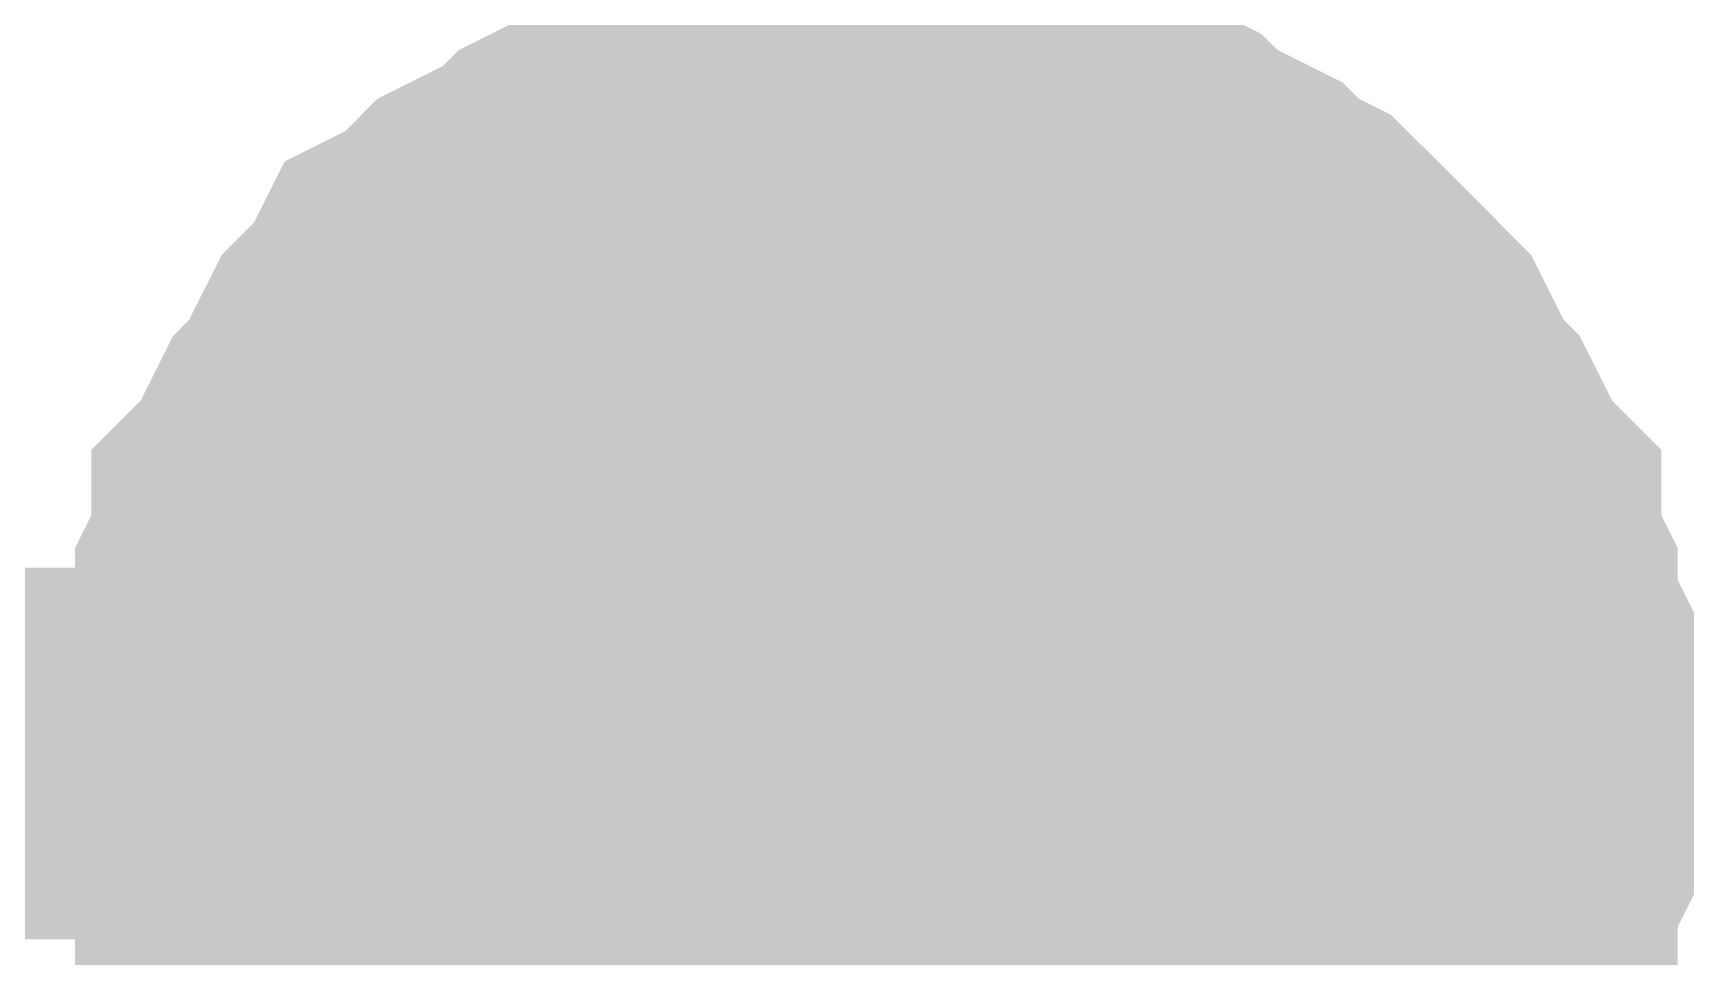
# Model space of a CAD drawing. Header units: inches. Extents: x 0 to 841, y 0 to 594.
# Drawn here: x 424.327 to 425.667, y 177.328 to 178.073 of the extents above; entities that cross this region are included whole.
import ezdxf

# ---------------------------------------------------------------- set-up
doc = ezdxf.new("R2010")
doc.units = ezdxf.units.IN
doc.layers.add('Sheet', color=255, linetype='Continuous')

msp = doc.modelspace()

# ---------------------------------------------------------------- linework, layer by layer
at = {"layer": 'Sheet'}
for points in [[(425.0076, 172.5009, 0.2997, 0.2997, 0), (425.0076, 177.4919, 0.2997, 0.2997, 0), (425.0076, 182.4959, 0.2997, 0.2997, 0), (425.0076, 187.4999, 0.2997, 0.2997, 0), (425.0076, 192.4908, 0.2997, 0.2997, 0), (425.0076, 197.4948, 0.2997, 0.2997, 0), (422.5121, 197.4948, 0.2997, 0.2997, 0)], [(424.498, 177.4919, 0.2997, 0.2997, 0), (424.498, 177.518, 0.2997, 0.2997, 0), (424.498, 177.5441, 0.2997, 0.2997, 0), (424.498, 177.5703, 0.2997, 0.2997, 0), (424.5111, 177.5964, 0.2997, 0.2997, 0), (424.5111, 177.6225, 0.2997, 0.2997, 0), (424.5242, 177.6486, 0.2997, 0.2997, 0), (424.5242, 177.6748, 0.2997, 0.2997, 0), (424.5372, 177.6878, 0.2997, 0.2997, 0), (424.5503, 177.714, 0.2997, 0.2997, 0), (424.5634, 177.7401, 0.2997, 0.2997, 0), (424.5764, 177.7532, 0.2997, 0.2997, 0), (424.5895, 177.7793, 0.2997, 0.2997, 0), (424.6026, 177.8054, 0.2997, 0.2997, 0), (424.6156, 177.8185, 0.2997, 0.2997, 0), (424.6287, 177.8316, 0.2997, 0.2997, 0), (424.6418, 177.8577, 0.2997, 0.2997, 0), (424.6679, 177.8708, 0.2997, 0.2997, 0), (424.681, 177.8838, 0.2997, 0.2997, 0), (424.694, 177.8969, 0.2997, 0.2997, 0), (424.7202, 177.91, 0.2997, 0.2997, 0), (424.7463, 177.923, 0.2997, 0.2997, 0), (424.7594, 177.9361, 0.2997, 0.2997, 0), (424.7855, 177.9491, 0.2997, 0.2997, 0), (424.8116, 177.9622, 0.2997, 0.2997, 0), (424.8247, 177.9753, 0.2997, 0.2997, 0), (424.8508, 177.9753, 0.2997, 0.2997, 0), (424.8769, 177.9883, 0.2997, 0.2997, 0), (424.9031, 177.9883, 0.2997, 0.2997, 0), (424.9292, 178.0014, 0.2997, 0.2997, 0), (424.9553, 178.0014, 0.2997, 0.2997, 0), (424.9815, 178.0014, 0.2997, 0.2997, 0), (425.0076, 178.0014, 0.2997, 0.2997, 0)], [(424.498, 177.4919, 0.2997, 0.2997, 0), (424.498, 177.518, 0.2997, 0.2997, 0), (424.498, 177.5441, 0.2997, 0.2997, 0), (424.498, 177.5703, 0.2997, 0.2997, 0), (424.5111, 177.5964, 0.2997, 0.2997, 0), (424.5111, 177.6225, 0.2997, 0.2997, 0), (424.5242, 177.6486, 0.2997, 0.2997, 0), (424.5242, 177.6748, 0.2997, 0.2997, 0), (424.5372, 177.6878, 0.2997, 0.2997, 0), (424.5503, 177.714, 0.2997, 0.2997, 0), (424.5634, 177.7401, 0.2997, 0.2997, 0), (424.5764, 177.7532, 0.2997, 0.2997, 0), (424.5895, 177.7793, 0.2997, 0.2997, 0), (424.6026, 177.8054, 0.2997, 0.2997, 0), (424.6156, 177.8185, 0.2997, 0.2997, 0), (424.6287, 177.8316, 0.2997, 0.2997, 0), (424.6418, 177.8577, 0.2997, 0.2997, 0), (424.6679, 177.8708, 0.2997, 0.2997, 0), (424.681, 177.8838, 0.2997, 0.2997, 0), (424.694, 177.8969, 0.2997, 0.2997, 0), (424.7202, 177.91, 0.2997, 0.2997, 0), (424.7463, 177.923, 0.2997, 0.2997, 0), (424.7594, 177.9361, 0.2997, 0.2997, 0), (424.7855, 177.9491, 0.2997, 0.2997, 0), (424.8116, 177.9622, 0.2997, 0.2997, 0), (424.8247, 177.9753, 0.2997, 0.2997, 0), (424.8508, 177.9753, 0.2997, 0.2997, 0), (424.8769, 177.9883, 0.2997, 0.2997, 0), (424.9031, 177.9883, 0.2997, 0.2997, 0), (424.9292, 178.0014, 0.2997, 0.2997, 0), (424.9553, 178.0014, 0.2997, 0.2997, 0), (424.9815, 178.0014, 0.2997, 0.2997, 0), (425.0076, 178.0014, 0.2997, 0.2997, 0)], [(424.498, 177.4919, 0.2997, 0.2997, 0), (424.498, 177.518, 0.2997, 0.2997, 0), (424.498, 177.5441, 0.2997, 0.2997, 0), (424.498, 177.5703, 0.2997, 0.2997, 0), (424.5111, 177.5964, 0.2997, 0.2997, 0), (424.5111, 177.6225, 0.2997, 0.2997, 0), (424.5242, 177.6486, 0.2997, 0.2997, 0), (424.5242, 177.6748, 0.2997, 0.2997, 0), (424.5372, 177.6878, 0.2997, 0.2997, 0), (424.5503, 177.714, 0.2997, 0.2997, 0), (424.5634, 177.7401, 0.2997, 0.2997, 0), (424.5764, 177.7532, 0.2997, 0.2997, 0), (424.5895, 177.7793, 0.2997, 0.2997, 0), (424.6026, 177.8054, 0.2997, 0.2997, 0), (424.6156, 177.8185, 0.2997, 0.2997, 0), (424.6287, 177.8316, 0.2997, 0.2997, 0), (424.6418, 177.8577, 0.2997, 0.2997, 0), (424.6679, 177.8708, 0.2997, 0.2997, 0), (424.681, 177.8838, 0.2997, 0.2997, 0), (424.694, 177.8969, 0.2997, 0.2997, 0), (424.7202, 177.91, 0.2997, 0.2997, 0), (424.7463, 177.923, 0.2997, 0.2997, 0), (424.7594, 177.9361, 0.2997, 0.2997, 0), (424.7855, 177.9491, 0.2997, 0.2997, 0), (424.8116, 177.9622, 0.2997, 0.2997, 0), (424.8247, 177.9753, 0.2997, 0.2997, 0), (424.8508, 177.9753, 0.2997, 0.2997, 0), (424.8769, 177.9883, 0.2997, 0.2997, 0), (424.9031, 177.9883, 0.2997, 0.2997, 0), (424.9292, 178.0014, 0.2997, 0.2997, 0), (424.9553, 178.0014, 0.2997, 0.2997, 0), (424.9815, 178.0014, 0.2997, 0.2997, 0), (425.0076, 178.0014, 0.2997, 0.2997, 0)], [(424.498, 177.4919, 0.2997, 0.2997, 0), (424.498, 177.518, 0.2997, 0.2997, 0), (424.498, 177.5441, 0.2997, 0.2997, 0), (424.498, 177.5703, 0.2997, 0.2997, 0), (424.5111, 177.5964, 0.2997, 0.2997, 0), (424.5111, 177.6225, 0.2997, 0.2997, 0), (424.5242, 177.6486, 0.2997, 0.2997, 0), (424.5242, 177.6748, 0.2997, 0.2997, 0), (424.5372, 177.6878, 0.2997, 0.2997, 0), (424.5503, 177.714, 0.2997, 0.2997, 0), (424.5634, 177.7401, 0.2997, 0.2997, 0), (424.5764, 177.7532, 0.2997, 0.2997, 0), (424.5895, 177.7793, 0.2997, 0.2997, 0), (424.6026, 177.8054, 0.2997, 0.2997, 0), (424.6156, 177.8185, 0.2997, 0.2997, 0), (424.6287, 177.8316, 0.2997, 0.2997, 0), (424.6418, 177.8577, 0.2997, 0.2997, 0), (424.6679, 177.8708, 0.2997, 0.2997, 0), (424.681, 177.8838, 0.2997, 0.2997, 0), (424.694, 177.8969, 0.2997, 0.2997, 0), (424.7202, 177.91, 0.2997, 0.2997, 0), (424.7463, 177.923, 0.2997, 0.2997, 0), (424.7594, 177.9361, 0.2997, 0.2997, 0), (424.7855, 177.9491, 0.2997, 0.2997, 0), (424.8116, 177.9622, 0.2997, 0.2997, 0), (424.8247, 177.9753, 0.2997, 0.2997, 0), (424.8508, 177.9753, 0.2997, 0.2997, 0), (424.8769, 177.9883, 0.2997, 0.2997, 0), (424.9031, 177.9883, 0.2997, 0.2997, 0), (424.9292, 178.0014, 0.2997, 0.2997, 0), (424.9553, 178.0014, 0.2997, 0.2997, 0), (424.9815, 178.0014, 0.2997, 0.2997, 0), (425.0076, 178.0014, 0.2997, 0.2997, 0)], [(425.0076, 178.0014, 0.2997, 0.2997, 0), (425.0076, 178.0014, 0.2997, 0.2997, 0)], [(425.0076, 178.0014, 0.2997, 0.2997, 0), (425.0337, 178.0014, 0.2997, 0.2997, 0), (425.0599, 178.0014, 0.2997, 0.2997, 0), (425.086, 178.0014, 0.2997, 0.2997, 0), (425.1121, 177.9883, 0.2997, 0.2997, 0), (425.1383, 177.9883, 0.2997, 0.2997, 0), (425.1513, 177.9753, 0.2997, 0.2997, 0), (425.1774, 177.9753, 0.2997, 0.2997, 0), (425.2036, 177.9622, 0.2997, 0.2997, 0), (425.2297, 177.9491, 0.2997, 0.2997, 0), (425.2428, 177.9361, 0.2997, 0.2997, 0), (425.2689, 177.923, 0.2997, 0.2997, 0), (425.295, 177.91, 0.2997, 0.2997, 0), (425.3081, 177.8969, 0.2997, 0.2997, 0), (425.3342, 177.8838, 0.2997, 0.2997, 0), (425.3473, 177.8708, 0.2997, 0.2997, 0), (425.3604, 177.8577, 0.2997, 0.2997, 0), (425.3865, 177.8316, 0.2997, 0.2997, 0), (425.3996, 177.8185, 0.2997, 0.2997, 0), (425.4126, 177.8054, 0.2997, 0.2997, 0), (425.4257, 177.7793, 0.2997, 0.2997, 0), (425.4388, 177.7532, 0.2997, 0.2997, 0), (425.4518, 177.7401, 0.2997, 0.2997, 0), (425.4649, 177.714, 0.2997, 0.2997, 0), (425.478, 177.6878, 0.2997, 0.2997, 0), (425.491, 177.6748, 0.2997, 0.2997, 0), (425.491, 177.6486, 0.2997, 0.2997, 0), (425.5041, 177.6225, 0.2997, 0.2997, 0), (425.5041, 177.5964, 0.2997, 0.2997, 0), (425.5172, 177.5703, 0.2997, 0.2997, 0), (425.5172, 177.5441, 0.2997, 0.2997, 0), (425.5172, 177.518, 0.2997, 0.2997, 0), (425.5172, 177.4919, 0.2997, 0.2997, 0)], [(425.0076, 178.0014, 0.2997, 0.2997, 0), (425.0076, 178.0014, 0.2997, 0.2997, 0)], [(425.0076, 178.0014, 0.2997, 0.2997, 0), (425.0337, 178.0014, 0.2997, 0.2997, 0), (425.0599, 178.0014, 0.2997, 0.2997, 0), (425.086, 178.0014, 0.2997, 0.2997, 0), (425.1121, 177.9883, 0.2997, 0.2997, 0), (425.1383, 177.9883, 0.2997, 0.2997, 0), (425.1513, 177.9753, 0.2997, 0.2997, 0), (425.1774, 177.9753, 0.2997, 0.2997, 0), (425.2036, 177.9622, 0.2997, 0.2997, 0), (425.2297, 177.9491, 0.2997, 0.2997, 0), (425.2428, 177.9361, 0.2997, 0.2997, 0), (425.2689, 177.923, 0.2997, 0.2997, 0), (425.295, 177.91, 0.2997, 0.2997, 0), (425.3081, 177.8969, 0.2997, 0.2997, 0), (425.3342, 177.8838, 0.2997, 0.2997, 0), (425.3473, 177.8708, 0.2997, 0.2997, 0), (425.3604, 177.8577, 0.2997, 0.2997, 0), (425.3865, 177.8316, 0.2997, 0.2997, 0), (425.3996, 177.8185, 0.2997, 0.2997, 0), (425.4126, 177.8054, 0.2997, 0.2997, 0), (425.4257, 177.7793, 0.2997, 0.2997, 0), (425.4388, 177.7532, 0.2997, 0.2997, 0), (425.4518, 177.7401, 0.2997, 0.2997, 0), (425.4649, 177.714, 0.2997, 0.2997, 0), (425.478, 177.6878, 0.2997, 0.2997, 0), (425.491, 177.6748, 0.2997, 0.2997, 0), (425.491, 177.6486, 0.2997, 0.2997, 0), (425.5041, 177.6225, 0.2997, 0.2997, 0), (425.5041, 177.5964, 0.2997, 0.2997, 0), (425.5172, 177.5703, 0.2997, 0.2997, 0), (425.5172, 177.5441, 0.2997, 0.2997, 0), (425.5172, 177.518, 0.2997, 0.2997, 0), (425.5172, 177.4919, 0.2997, 0.2997, 0)], [(425.0076, 178.0014, 0.2997, 0.2997, 0), (425.0076, 178.0014, 0.2997, 0.2997, 0)], [(425.0076, 178.0014, 0.2997, 0.2997, 0), (425.0337, 178.0014, 0.2997, 0.2997, 0), (425.0599, 178.0014, 0.2997, 0.2997, 0), (425.086, 178.0014, 0.2997, 0.2997, 0), (425.1121, 177.9883, 0.2997, 0.2997, 0), (425.1383, 177.9883, 0.2997, 0.2997, 0), (425.1513, 177.9753, 0.2997, 0.2997, 0), (425.1774, 177.9753, 0.2997, 0.2997, 0), (425.2036, 177.9622, 0.2997, 0.2997, 0), (425.2297, 177.9491, 0.2997, 0.2997, 0), (425.2428, 177.9361, 0.2997, 0.2997, 0), (425.2689, 177.923, 0.2997, 0.2997, 0), (425.295, 177.91, 0.2997, 0.2997, 0), (425.3081, 177.8969, 0.2997, 0.2997, 0), (425.3342, 177.8838, 0.2997, 0.2997, 0), (425.3473, 177.8708, 0.2997, 0.2997, 0), (425.3604, 177.8577, 0.2997, 0.2997, 0), (425.3865, 177.8316, 0.2997, 0.2997, 0), (425.3996, 177.8185, 0.2997, 0.2997, 0), (425.4126, 177.8054, 0.2997, 0.2997, 0), (425.4257, 177.7793, 0.2997, 0.2997, 0), (425.4388, 177.7532, 0.2997, 0.2997, 0), (425.4518, 177.7401, 0.2997, 0.2997, 0), (425.4649, 177.714, 0.2997, 0.2997, 0), (425.478, 177.6878, 0.2997, 0.2997, 0), (425.491, 177.6748, 0.2997, 0.2997, 0), (425.491, 177.6486, 0.2997, 0.2997, 0), (425.5041, 177.6225, 0.2997, 0.2997, 0), (425.5041, 177.5964, 0.2997, 0.2997, 0), (425.5172, 177.5703, 0.2997, 0.2997, 0), (425.5172, 177.5441, 0.2997, 0.2997, 0), (425.5172, 177.518, 0.2997, 0.2997, 0), (425.5172, 177.4919, 0.2997, 0.2997, 0)], [(425.0076, 178.0014, 0.2997, 0.2997, 0), (425.0076, 178.0014, 0.2997, 0.2997, 0)], [(425.0076, 178.0014, 0.2997, 0.2997, 0), (425.0337, 178.0014, 0.2997, 0.2997, 0), (425.0599, 178.0014, 0.2997, 0.2997, 0), (425.086, 178.0014, 0.2997, 0.2997, 0), (425.1121, 177.9883, 0.2997, 0.2997, 0), (425.1383, 177.9883, 0.2997, 0.2997, 0), (425.1513, 177.9753, 0.2997, 0.2997, 0), (425.1774, 177.9753, 0.2997, 0.2997, 0), (425.2036, 177.9622, 0.2997, 0.2997, 0), (425.2297, 177.9491, 0.2997, 0.2997, 0), (425.2428, 177.9361, 0.2997, 0.2997, 0), (425.2689, 177.923, 0.2997, 0.2997, 0), (425.295, 177.91, 0.2997, 0.2997, 0), (425.3081, 177.8969, 0.2997, 0.2997, 0), (425.3342, 177.8838, 0.2997, 0.2997, 0), (425.3473, 177.8708, 0.2997, 0.2997, 0), (425.3604, 177.8577, 0.2997, 0.2997, 0), (425.3865, 177.8316, 0.2997, 0.2997, 0), (425.3996, 177.8185, 0.2997, 0.2997, 0), (425.4126, 177.8054, 0.2997, 0.2997, 0), (425.4257, 177.7793, 0.2997, 0.2997, 0), (425.4388, 177.7532, 0.2997, 0.2997, 0), (425.4518, 177.7401, 0.2997, 0.2997, 0), (425.4649, 177.714, 0.2997, 0.2997, 0), (425.478, 177.6878, 0.2997, 0.2997, 0), (425.491, 177.6748, 0.2997, 0.2997, 0), (425.491, 177.6486, 0.2997, 0.2997, 0), (425.5041, 177.6225, 0.2997, 0.2997, 0), (425.5041, 177.5964, 0.2997, 0.2997, 0), (425.5172, 177.5703, 0.2997, 0.2997, 0), (425.5172, 177.5441, 0.2997, 0.2997, 0), (425.5172, 177.518, 0.2997, 0.2997, 0), (425.5172, 177.4919, 0.2997, 0.2997, 0)], [(424.498, 177.4919, 0.0991, 0.0991, 0), (424.498, 177.518, 0.0991, 0.0991, 0), (424.498, 177.5441, 0.0991, 0.0991, 0), (424.498, 177.5703, 0.0991, 0.0991, 0), (424.5111, 177.5964, 0.0991, 0.0991, 0), (424.5111, 177.6225, 0.0991, 0.0991, 0), (424.5242, 177.6486, 0.0991, 0.0991, 0), (424.5242, 177.6748, 0.0991, 0.0991, 0), (424.5372, 177.6878, 0.0991, 0.0991, 0), (424.5503, 177.714, 0.0991, 0.0991, 0), (424.5634, 177.7401, 0.0991, 0.0991, 0), (424.5764, 177.7532, 0.0991, 0.0991, 0), (424.5895, 177.7793, 0.0991, 0.0991, 0), (424.6026, 177.8054, 0.0991, 0.0991, 0), (424.6156, 177.8185, 0.0991, 0.0991, 0), (424.6287, 177.8316, 0.0991, 0.0991, 0), (424.6418, 177.8577, 0.0991, 0.0991, 0), (424.6679, 177.8708, 0.0991, 0.0991, 0), (424.681, 177.8838, 0.0991, 0.0991, 0), (424.694, 177.8969, 0.0991, 0.0991, 0), (424.7202, 177.91, 0.0991, 0.0991, 0), (424.7463, 177.923, 0.0991, 0.0991, 0), (424.7594, 177.9361, 0.0991, 0.0991, 0), (424.7855, 177.9491, 0.0991, 0.0991, 0), (424.8116, 177.9622, 0.0991, 0.0991, 0), (424.8247, 177.9753, 0.0991, 0.0991, 0), (424.8508, 177.9753, 0.0991, 0.0991, 0), (424.8769, 177.9883, 0.0991, 0.0991, 0), (424.9031, 177.9883, 0.0991, 0.0991, 0), (424.9292, 178.0014, 0.0991, 0.0991, 0), (424.9553, 178.0014, 0.0991, 0.0991, 0), (424.9815, 178.0014, 0.0991, 0.0991, 0), (425.0076, 178.0014, 0.0991, 0.0991, 0)], [(424.498, 177.4919, 0.0991, 0.0991, 0), (424.498, 177.518, 0.0991, 0.0991, 0), (424.498, 177.5441, 0.0991, 0.0991, 0), (424.498, 177.5703, 0.0991, 0.0991, 0), (424.5111, 177.5964, 0.0991, 0.0991, 0), (424.5111, 177.6225, 0.0991, 0.0991, 0), (424.5242, 177.6486, 0.0991, 0.0991, 0), (424.5242, 177.6748, 0.0991, 0.0991, 0), (424.5372, 177.6878, 0.0991, 0.0991, 0), (424.5503, 177.714, 0.0991, 0.0991, 0), (424.5634, 177.7401, 0.0991, 0.0991, 0), (424.5764, 177.7532, 0.0991, 0.0991, 0), (424.5895, 177.7793, 0.0991, 0.0991, 0), (424.6026, 177.8054, 0.0991, 0.0991, 0), (424.6156, 177.8185, 0.0991, 0.0991, 0), (424.6287, 177.8316, 0.0991, 0.0991, 0), (424.6418, 177.8577, 0.0991, 0.0991, 0), (424.6679, 177.8708, 0.0991, 0.0991, 0), (424.681, 177.8838, 0.0991, 0.0991, 0), (424.694, 177.8969, 0.0991, 0.0991, 0), (424.7202, 177.91, 0.0991, 0.0991, 0), (424.7463, 177.923, 0.0991, 0.0991, 0), (424.7594, 177.9361, 0.0991, 0.0991, 0), (424.7855, 177.9491, 0.0991, 0.0991, 0), (424.8116, 177.9622, 0.0991, 0.0991, 0), (424.8247, 177.9753, 0.0991, 0.0991, 0), (424.8508, 177.9753, 0.0991, 0.0991, 0), (424.8769, 177.9883, 0.0991, 0.0991, 0), (424.9031, 177.9883, 0.0991, 0.0991, 0), (424.9292, 178.0014, 0.0991, 0.0991, 0), (424.9553, 178.0014, 0.0991, 0.0991, 0), (424.9815, 178.0014, 0.0991, 0.0991, 0), (425.0076, 178.0014, 0.0991, 0.0991, 0)], [(424.498, 177.4919, 0.0991, 0.0991, 0), (424.498, 177.518, 0.0991, 0.0991, 0), (424.498, 177.5441, 0.0991, 0.0991, 0), (424.498, 177.5703, 0.0991, 0.0991, 0), (424.5111, 177.5964, 0.0991, 0.0991, 0), (424.5111, 177.6225, 0.0991, 0.0991, 0), (424.5242, 177.6486, 0.0991, 0.0991, 0), (424.5242, 177.6748, 0.0991, 0.0991, 0), (424.5372, 177.6878, 0.0991, 0.0991, 0), (424.5503, 177.714, 0.0991, 0.0991, 0), (424.5634, 177.7401, 0.0991, 0.0991, 0), (424.5764, 177.7532, 0.0991, 0.0991, 0), (424.5895, 177.7793, 0.0991, 0.0991, 0), (424.6026, 177.8054, 0.0991, 0.0991, 0), (424.6156, 177.8185, 0.0991, 0.0991, 0), (424.6287, 177.8316, 0.0991, 0.0991, 0), (424.6418, 177.8577, 0.0991, 0.0991, 0), (424.6679, 177.8708, 0.0991, 0.0991, 0), (424.681, 177.8838, 0.0991, 0.0991, 0), (424.694, 177.8969, 0.0991, 0.0991, 0), (424.7202, 177.91, 0.0991, 0.0991, 0), (424.7463, 177.923, 0.0991, 0.0991, 0), (424.7594, 177.9361, 0.0991, 0.0991, 0), (424.7855, 177.9491, 0.0991, 0.0991, 0), (424.8116, 177.9622, 0.0991, 0.0991, 0), (424.8247, 177.9753, 0.0991, 0.0991, 0), (424.8508, 177.9753, 0.0991, 0.0991, 0), (424.8769, 177.9883, 0.0991, 0.0991, 0), (424.9031, 177.9883, 0.0991, 0.0991, 0), (424.9292, 178.0014, 0.0991, 0.0991, 0), (424.9553, 178.0014, 0.0991, 0.0991, 0), (424.9815, 178.0014, 0.0991, 0.0991, 0), (425.0076, 178.0014, 0.0991, 0.0991, 0)], [(424.498, 177.4919, 0.0991, 0.0991, 0), (424.498, 177.518, 0.0991, 0.0991, 0), (424.498, 177.5441, 0.0991, 0.0991, 0), (424.498, 177.5703, 0.0991, 0.0991, 0), (424.5111, 177.5964, 0.0991, 0.0991, 0), (424.5111, 177.6225, 0.0991, 0.0991, 0), (424.5242, 177.6486, 0.0991, 0.0991, 0), (424.5242, 177.6748, 0.0991, 0.0991, 0), (424.5372, 177.6878, 0.0991, 0.0991, 0), (424.5503, 177.714, 0.0991, 0.0991, 0), (424.5634, 177.7401, 0.0991, 0.0991, 0), (424.5764, 177.7532, 0.0991, 0.0991, 0), (424.5895, 177.7793, 0.0991, 0.0991, 0), (424.6026, 177.8054, 0.0991, 0.0991, 0), (424.6156, 177.8185, 0.0991, 0.0991, 0), (424.6287, 177.8316, 0.0991, 0.0991, 0), (424.6418, 177.8577, 0.0991, 0.0991, 0), (424.6679, 177.8708, 0.0991, 0.0991, 0), (424.681, 177.8838, 0.0991, 0.0991, 0), (424.694, 177.8969, 0.0991, 0.0991, 0), (424.7202, 177.91, 0.0991, 0.0991, 0), (424.7463, 177.923, 0.0991, 0.0991, 0), (424.7594, 177.9361, 0.0991, 0.0991, 0), (424.7855, 177.9491, 0.0991, 0.0991, 0), (424.8116, 177.9622, 0.0991, 0.0991, 0), (424.8247, 177.9753, 0.0991, 0.0991, 0), (424.8508, 177.9753, 0.0991, 0.0991, 0), (424.8769, 177.9883, 0.0991, 0.0991, 0), (424.9031, 177.9883, 0.0991, 0.0991, 0), (424.9292, 178.0014, 0.0991, 0.0991, 0), (424.9553, 178.0014, 0.0991, 0.0991, 0), (424.9815, 178.0014, 0.0991, 0.0991, 0), (425.0076, 178.0014, 0.0991, 0.0991, 0)], [(425.0076, 178.0014, 0.0991, 0.0991, 0), (425.0076, 178.0014, 0.0991, 0.0991, 0)], [(425.0076, 178.0014, 0.0991, 0.0991, 0), (425.0337, 178.0014, 0.0991, 0.0991, 0), (425.0599, 178.0014, 0.0991, 0.0991, 0), (425.086, 178.0014, 0.0991, 0.0991, 0), (425.1121, 177.9883, 0.0991, 0.0991, 0), (425.1383, 177.9883, 0.0991, 0.0991, 0), (425.1513, 177.9753, 0.0991, 0.0991, 0), (425.1774, 177.9753, 0.0991, 0.0991, 0), (425.2036, 177.9622, 0.0991, 0.0991, 0), (425.2297, 177.9491, 0.0991, 0.0991, 0), (425.2428, 177.9361, 0.0991, 0.0991, 0), (425.2689, 177.923, 0.0991, 0.0991, 0), (425.295, 177.91, 0.0991, 0.0991, 0), (425.3081, 177.8969, 0.0991, 0.0991, 0), (425.3342, 177.8838, 0.0991, 0.0991, 0), (425.3473, 177.8708, 0.0991, 0.0991, 0), (425.3604, 177.8577, 0.0991, 0.0991, 0), (425.3865, 177.8316, 0.0991, 0.0991, 0), (425.3996, 177.8185, 0.0991, 0.0991, 0), (425.4126, 177.8054, 0.0991, 0.0991, 0), (425.4257, 177.7793, 0.0991, 0.0991, 0), (425.4388, 177.7532, 0.0991, 0.0991, 0), (425.4518, 177.7401, 0.0991, 0.0991, 0), (425.4649, 177.714, 0.0991, 0.0991, 0), (425.478, 177.6878, 0.0991, 0.0991, 0), (425.491, 177.6748, 0.0991, 0.0991, 0), (425.491, 177.6486, 0.0991, 0.0991, 0), (425.5041, 177.6225, 0.0991, 0.0991, 0), (425.5041, 177.5964, 0.0991, 0.0991, 0), (425.5172, 177.5703, 0.0991, 0.0991, 0), (425.5172, 177.5441, 0.0991, 0.0991, 0), (425.5172, 177.518, 0.0991, 0.0991, 0), (425.5172, 177.4919, 0.0991, 0.0991, 0)], [(425.0076, 178.0014, 0.0991, 0.0991, 0), (425.0076, 178.0014, 0.0991, 0.0991, 0)], [(425.0076, 178.0014, 0.0991, 0.0991, 0), (425.0337, 178.0014, 0.0991, 0.0991, 0), (425.0599, 178.0014, 0.0991, 0.0991, 0), (425.086, 178.0014, 0.0991, 0.0991, 0), (425.1121, 177.9883, 0.0991, 0.0991, 0), (425.1383, 177.9883, 0.0991, 0.0991, 0), (425.1513, 177.9753, 0.0991, 0.0991, 0), (425.1774, 177.9753, 0.0991, 0.0991, 0), (425.2036, 177.9622, 0.0991, 0.0991, 0), (425.2297, 177.9491, 0.0991, 0.0991, 0), (425.2428, 177.9361, 0.0991, 0.0991, 0), (425.2689, 177.923, 0.0991, 0.0991, 0), (425.295, 177.91, 0.0991, 0.0991, 0), (425.3081, 177.8969, 0.0991, 0.0991, 0), (425.3342, 177.8838, 0.0991, 0.0991, 0), (425.3473, 177.8708, 0.0991, 0.0991, 0), (425.3604, 177.8577, 0.0991, 0.0991, 0), (425.3865, 177.8316, 0.0991, 0.0991, 0), (425.3996, 177.8185, 0.0991, 0.0991, 0), (425.4126, 177.8054, 0.0991, 0.0991, 0), (425.4257, 177.7793, 0.0991, 0.0991, 0), (425.4388, 177.7532, 0.0991, 0.0991, 0), (425.4518, 177.7401, 0.0991, 0.0991, 0), (425.4649, 177.714, 0.0991, 0.0991, 0), (425.478, 177.6878, 0.0991, 0.0991, 0), (425.491, 177.6748, 0.0991, 0.0991, 0), (425.491, 177.6486, 0.0991, 0.0991, 0), (425.5041, 177.6225, 0.0991, 0.0991, 0), (425.5041, 177.5964, 0.0991, 0.0991, 0), (425.5172, 177.5703, 0.0991, 0.0991, 0), (425.5172, 177.5441, 0.0991, 0.0991, 0), (425.5172, 177.518, 0.0991, 0.0991, 0), (425.5172, 177.4919, 0.0991, 0.0991, 0)], [(425.0076, 178.0014, 0.0991, 0.0991, 0), (425.0076, 178.0014, 0.0991, 0.0991, 0)], [(425.0076, 178.0014, 0.0991, 0.0991, 0), (425.0337, 178.0014, 0.0991, 0.0991, 0), (425.0599, 178.0014, 0.0991, 0.0991, 0), (425.086, 178.0014, 0.0991, 0.0991, 0), (425.1121, 177.9883, 0.0991, 0.0991, 0), (425.1383, 177.9883, 0.0991, 0.0991, 0), (425.1513, 177.9753, 0.0991, 0.0991, 0), (425.1774, 177.9753, 0.0991, 0.0991, 0), (425.2036, 177.9622, 0.0991, 0.0991, 0), (425.2297, 177.9491, 0.0991, 0.0991, 0), (425.2428, 177.9361, 0.0991, 0.0991, 0), (425.2689, 177.923, 0.0991, 0.0991, 0), (425.295, 177.91, 0.0991, 0.0991, 0), (425.3081, 177.8969, 0.0991, 0.0991, 0), (425.3342, 177.8838, 0.0991, 0.0991, 0), (425.3473, 177.8708, 0.0991, 0.0991, 0), (425.3604, 177.8577, 0.0991, 0.0991, 0), (425.3865, 177.8316, 0.0991, 0.0991, 0), (425.3996, 177.8185, 0.0991, 0.0991, 0), (425.4126, 177.8054, 0.0991, 0.0991, 0), (425.4257, 177.7793, 0.0991, 0.0991, 0), (425.4388, 177.7532, 0.0991, 0.0991, 0), (425.4518, 177.7401, 0.0991, 0.0991, 0), (425.4649, 177.714, 0.0991, 0.0991, 0), (425.478, 177.6878, 0.0991, 0.0991, 0), (425.491, 177.6748, 0.0991, 0.0991, 0), (425.491, 177.6486, 0.0991, 0.0991, 0), (425.5041, 177.6225, 0.0991, 0.0991, 0), (425.5041, 177.5964, 0.0991, 0.0991, 0), (425.5172, 177.5703, 0.0991, 0.0991, 0), (425.5172, 177.5441, 0.0991, 0.0991, 0), (425.5172, 177.518, 0.0991, 0.0991, 0), (425.5172, 177.4919, 0.0991, 0.0991, 0)], [(425.0076, 178.0014, 0.0991, 0.0991, 0), (425.0076, 178.0014, 0.0991, 0.0991, 0)], [(425.0076, 178.0014, 0.0991, 0.0991, 0), (425.0337, 178.0014, 0.0991, 0.0991, 0), (425.0599, 178.0014, 0.0991, 0.0991, 0), (425.086, 178.0014, 0.0991, 0.0991, 0), (425.1121, 177.9883, 0.0991, 0.0991, 0), (425.1383, 177.9883, 0.0991, 0.0991, 0), (425.1513, 177.9753, 0.0991, 0.0991, 0), (425.1774, 177.9753, 0.0991, 0.0991, 0), (425.2036, 177.9622, 0.0991, 0.0991, 0), (425.2297, 177.9491, 0.0991, 0.0991, 0), (425.2428, 177.9361, 0.0991, 0.0991, 0), (425.2689, 177.923, 0.0991, 0.0991, 0), (425.295, 177.91, 0.0991, 0.0991, 0), (425.3081, 177.8969, 0.0991, 0.0991, 0), (425.3342, 177.8838, 0.0991, 0.0991, 0), (425.3473, 177.8708, 0.0991, 0.0991, 0), (425.3604, 177.8577, 0.0991, 0.0991, 0), (425.3865, 177.8316, 0.0991, 0.0991, 0), (425.3996, 177.8185, 0.0991, 0.0991, 0), (425.4126, 177.8054, 0.0991, 0.0991, 0), (425.4257, 177.7793, 0.0991, 0.0991, 0), (425.4388, 177.7532, 0.0991, 0.0991, 0), (425.4518, 177.7401, 0.0991, 0.0991, 0), (425.4649, 177.714, 0.0991, 0.0991, 0), (425.478, 177.6878, 0.0991, 0.0991, 0), (425.491, 177.6748, 0.0991, 0.0991, 0), (425.491, 177.6486, 0.0991, 0.0991, 0), (425.5041, 177.6225, 0.0991, 0.0991, 0), (425.5041, 177.5964, 0.0991, 0.0991, 0), (425.5172, 177.5703, 0.0991, 0.0991, 0), (425.5172, 177.5441, 0.0991, 0.0991, 0), (425.5172, 177.518, 0.0991, 0.0991, 0), (425.5172, 177.4919, 0.0991, 0.0991, 0)], [(422.5121, 177.4919, 0.2997, 0.2997, 0), (425.0076, 177.4919, 0.2997, 0.2997, 0)], [(424.6156, 177.1652, 0.2997, 0.2997, 0), (424.6026, 177.1914, 0.2997, 0.2997, 0), (424.5895, 177.2044, 0.2997, 0.2997, 0), (424.5764, 177.2306, 0.2997, 0.2997, 0), (424.5634, 177.2567, 0.2997, 0.2997, 0), (424.5503, 177.2698, 0.2997, 0.2997, 0), (424.5372, 177.2959, 0.2997, 0.2997, 0), (424.5242, 177.322, 0.2997, 0.2997, 0), (424.5242, 177.3481, 0.2997, 0.2997, 0), (424.5111, 177.3612, 0.2997, 0.2997, 0), (424.5111, 177.3873, 0.2997, 0.2997, 0), (424.498, 177.4135, 0.2997, 0.2997, 0), (424.498, 177.4396, 0.2997, 0.2997, 0), (424.498, 177.4657, 0.2997, 0.2997, 0), (424.498, 177.4919, 0.2997, 0.2997, 0)], [(424.498, 177.4919, 0.2997, 0.2997, 0), (424.498, 177.4919, 0.2997, 0.2997, 0)], [(424.6156, 177.1652, 0.2997, 0.2997, 0), (424.6026, 177.1914, 0.2997, 0.2997, 0), (424.5895, 177.2044, 0.2997, 0.2997, 0), (424.5764, 177.2306, 0.2997, 0.2997, 0), (424.5634, 177.2567, 0.2997, 0.2997, 0), (424.5503, 177.2698, 0.2997, 0.2997, 0), (424.5372, 177.2959, 0.2997, 0.2997, 0), (424.5242, 177.322, 0.2997, 0.2997, 0), (424.5242, 177.3481, 0.2997, 0.2997, 0), (424.5111, 177.3612, 0.2997, 0.2997, 0), (424.5111, 177.3873, 0.2997, 0.2997, 0), (424.498, 177.4135, 0.2997, 0.2997, 0), (424.498, 177.4396, 0.2997, 0.2997, 0), (424.498, 177.4657, 0.2997, 0.2997, 0), (424.498, 177.4919, 0.2997, 0.2997, 0)], [(424.498, 177.4919, 0.2997, 0.2997, 0), (424.498, 177.4919, 0.2997, 0.2997, 0)], [(424.6156, 177.1652, 0.2997, 0.2997, 0), (424.6026, 177.1914, 0.2997, 0.2997, 0), (424.5895, 177.2044, 0.2997, 0.2997, 0), (424.5764, 177.2306, 0.2997, 0.2997, 0), (424.5634, 177.2567, 0.2997, 0.2997, 0), (424.5503, 177.2698, 0.2997, 0.2997, 0), (424.5372, 177.2959, 0.2997, 0.2997, 0), (424.5242, 177.322, 0.2997, 0.2997, 0), (424.5242, 177.3481, 0.2997, 0.2997, 0), (424.5111, 177.3612, 0.2997, 0.2997, 0), (424.5111, 177.3873, 0.2997, 0.2997, 0), (424.498, 177.4135, 0.2997, 0.2997, 0), (424.498, 177.4396, 0.2997, 0.2997, 0), (424.498, 177.4657, 0.2997, 0.2997, 0), (424.498, 177.4919, 0.2997, 0.2997, 0)], [(424.498, 177.4919, 0.2997, 0.2997, 0), (424.498, 177.4919, 0.2997, 0.2997, 0)], [(424.6156, 177.1652, 0.2997, 0.2997, 0), (424.6026, 177.1914, 0.2997, 0.2997, 0), (424.5895, 177.2044, 0.2997, 0.2997, 0), (424.5764, 177.2306, 0.2997, 0.2997, 0), (424.5634, 177.2567, 0.2997, 0.2997, 0), (424.5503, 177.2698, 0.2997, 0.2997, 0), (424.5372, 177.2959, 0.2997, 0.2997, 0), (424.5242, 177.322, 0.2997, 0.2997, 0), (424.5242, 177.3481, 0.2997, 0.2997, 0), (424.5111, 177.3612, 0.2997, 0.2997, 0), (424.5111, 177.3873, 0.2997, 0.2997, 0), (424.498, 177.4135, 0.2997, 0.2997, 0), (424.498, 177.4396, 0.2997, 0.2997, 0), (424.498, 177.4657, 0.2997, 0.2997, 0), (424.498, 177.4919, 0.2997, 0.2997, 0)], [(424.498, 177.4919, 0.2997, 0.2997, 0), (424.498, 177.4919, 0.2997, 0.2997, 0)], [(425.5172, 177.4919, 0.2997, 0.2997, 0), (425.5172, 177.4657, 0.2997, 0.2997, 0), (425.5172, 177.4396, 0.2997, 0.2997, 0), (425.5172, 177.4135, 0.2997, 0.2997, 0), (425.5041, 177.3873, 0.2997, 0.2997, 0), (425.5041, 177.3612, 0.2997, 0.2997, 0), (425.491, 177.3481, 0.2997, 0.2997, 0), (425.491, 177.322, 0.2997, 0.2997, 0), (425.478, 177.2959, 0.2997, 0.2997, 0), (425.4649, 177.2698, 0.2997, 0.2997, 0), (425.4518, 177.2567, 0.2997, 0.2997, 0), (425.4388, 177.2306, 0.2997, 0.2997, 0), (425.4257, 177.2044, 0.2997, 0.2997, 0), (425.4126, 177.1914, 0.2997, 0.2997, 0), (425.3996, 177.1652, 0.2997, 0.2997, 0)], [(425.5172, 177.4919, 0.2997, 0.2997, 0), (425.5172, 177.4657, 0.2997, 0.2997, 0), (425.5172, 177.4396, 0.2997, 0.2997, 0), (425.5172, 177.4135, 0.2997, 0.2997, 0), (425.5041, 177.3873, 0.2997, 0.2997, 0), (425.5041, 177.3612, 0.2997, 0.2997, 0), (425.491, 177.3481, 0.2997, 0.2997, 0), (425.491, 177.322, 0.2997, 0.2997, 0), (425.478, 177.2959, 0.2997, 0.2997, 0), (425.4649, 177.2698, 0.2997, 0.2997, 0), (425.4518, 177.2567, 0.2997, 0.2997, 0), (425.4388, 177.2306, 0.2997, 0.2997, 0), (425.4257, 177.2044, 0.2997, 0.2997, 0), (425.4126, 177.1914, 0.2997, 0.2997, 0), (425.3996, 177.1652, 0.2997, 0.2997, 0)], [(425.5172, 177.4919, 0.2997, 0.2997, 0), (425.5172, 177.4657, 0.2997, 0.2997, 0), (425.5172, 177.4396, 0.2997, 0.2997, 0), (425.5172, 177.4135, 0.2997, 0.2997, 0), (425.5041, 177.3873, 0.2997, 0.2997, 0), (425.5041, 177.3612, 0.2997, 0.2997, 0), (425.491, 177.3481, 0.2997, 0.2997, 0), (425.491, 177.322, 0.2997, 0.2997, 0), (425.478, 177.2959, 0.2997, 0.2997, 0), (425.4649, 177.2698, 0.2997, 0.2997, 0), (425.4518, 177.2567, 0.2997, 0.2997, 0), (425.4388, 177.2306, 0.2997, 0.2997, 0), (425.4257, 177.2044, 0.2997, 0.2997, 0), (425.4126, 177.1914, 0.2997, 0.2997, 0), (425.3996, 177.1652, 0.2997, 0.2997, 0)], [(425.5172, 177.4919, 0.2997, 0.2997, 0), (425.5172, 177.4657, 0.2997, 0.2997, 0), (425.5172, 177.4396, 0.2997, 0.2997, 0), (425.5172, 177.4135, 0.2997, 0.2997, 0), (425.5041, 177.3873, 0.2997, 0.2997, 0), (425.5041, 177.3612, 0.2997, 0.2997, 0), (425.491, 177.3481, 0.2997, 0.2997, 0), (425.491, 177.322, 0.2997, 0.2997, 0), (425.478, 177.2959, 0.2997, 0.2997, 0), (425.4649, 177.2698, 0.2997, 0.2997, 0), (425.4518, 177.2567, 0.2997, 0.2997, 0), (425.4388, 177.2306, 0.2997, 0.2997, 0), (425.4257, 177.2044, 0.2997, 0.2997, 0), (425.4126, 177.1914, 0.2997, 0.2997, 0), (425.3996, 177.1652, 0.2997, 0.2997, 0)], [(425.5172, 177.4919, 0.2997, 0.2997, 0), (425.5172, 177.4919, 0.2997, 0.2997, 0), (425.5172, 177.4919, 0.2997, 0.2997, 0), (425.5172, 177.4919, 0.2997, 0.2997, 0), (425.5172, 177.4919, 0.2997, 0.2997, 0), (425.5172, 177.4919, 0.2997, 0.2997, 0), (425.5172, 177.4919, 0.2997, 0.2997, 0), (425.5172, 177.4919, 0.2997, 0.2997, 0), (425.5172, 177.4919, 0.2997, 0.2997, 0), (425.5172, 177.4919, 0.2997, 0.2997, 0), (425.5172, 177.4919, 0.2997, 0.2997, 0), (425.5172, 177.4919, 0.2997, 0.2997, 0), (425.5172, 177.4919, 0.2997, 0.2997, 0), (425.5172, 177.4919, 0.2997, 0.2997, 0), (425.5172, 177.4919, 0.2997, 0.2997, 0), (425.5172, 177.4919, 0.2997, 0.2997, 0), (425.5172, 177.4919, 0.2997, 0.2997, 0), (425.5172, 177.4919, 0.2997, 0.2997, 0), (425.5172, 177.4919, 0.2997, 0.2997, 0), (425.5172, 177.4919, 0.2997, 0.2997, 0), (425.5172, 177.4919, 0.2997, 0.2997, 0), (425.5172, 177.4919, 0.2997, 0.2997, 0), (425.5172, 177.4919, 0.2997, 0.2997, 0), (425.5172, 177.4919, 0.2997, 0.2997, 0), (425.5172, 177.4919, 0.2997, 0.2997, 0), (425.5172, 177.4919, 0.2997, 0.2997, 0), (425.5172, 177.4919, 0.2997, 0.2997, 0), (425.5172, 177.4919, 0.2997, 0.2997, 0), (425.5172, 177.4919, 0.2997, 0.2997, 0), (425.5172, 177.4919, 0.2997, 0.2997, 0), (425.5172, 177.4919, 0.2997, 0.2997, 0), (425.5172, 177.4919, 0.2997, 0.2997, 0), (425.5172, 177.4919, 0.2997, 0.2997, 0)], [(425.5172, 177.4919, 0.2997, 0.2997, 0), (425.5172, 177.4919, 0.2997, 0.2997, 0)], [(425.5172, 177.4919, 0.2997, 0.2997, 0), (425.5172, 177.4919, 0.2997, 0.2997, 0), (425.5172, 177.4919, 0.2997, 0.2997, 0), (425.5172, 177.4919, 0.2997, 0.2997, 0), (425.5172, 177.4919, 0.2997, 0.2997, 0), (425.5172, 177.4919, 0.2997, 0.2997, 0), (425.5172, 177.4919, 0.2997, 0.2997, 0), (425.5172, 177.4919, 0.2997, 0.2997, 0), (425.5172, 177.4919, 0.2997, 0.2997, 0), (425.5172, 177.4919, 0.2997, 0.2997, 0), (425.5172, 177.4919, 0.2997, 0.2997, 0), (425.5172, 177.4919, 0.2997, 0.2997, 0), (425.5172, 177.4919, 0.2997, 0.2997, 0), (425.5172, 177.4919, 0.2997, 0.2997, 0), (425.5172, 177.4919, 0.2997, 0.2997, 0), (425.5172, 177.4919, 0.2997, 0.2997, 0), (425.5172, 177.4919, 0.2997, 0.2997, 0), (425.5172, 177.4919, 0.2997, 0.2997, 0), (425.5172, 177.4919, 0.2997, 0.2997, 0), (425.5172, 177.4919, 0.2997, 0.2997, 0), (425.5172, 177.4919, 0.2997, 0.2997, 0), (425.5172, 177.4919, 0.2997, 0.2997, 0), (425.5172, 177.4919, 0.2997, 0.2997, 0), (425.5172, 177.4919, 0.2997, 0.2997, 0), (425.5172, 177.4919, 0.2997, 0.2997, 0), (425.5172, 177.4919, 0.2997, 0.2997, 0), (425.5172, 177.4919, 0.2997, 0.2997, 0), (425.5172, 177.4919, 0.2997, 0.2997, 0), (425.5172, 177.4919, 0.2997, 0.2997, 0), (425.5172, 177.4919, 0.2997, 0.2997, 0), (425.5172, 177.4919, 0.2997, 0.2997, 0), (425.5172, 177.4919, 0.2997, 0.2997, 0), (425.5172, 177.4919, 0.2997, 0.2997, 0)], [(425.5172, 177.4919, 0.2997, 0.2997, 0), (425.5172, 177.4919, 0.2997, 0.2997, 0)], [(425.5172, 177.4919, 0.2997, 0.2997, 0), (425.5172, 177.4919, 0.2997, 0.2997, 0), (425.5172, 177.4919, 0.2997, 0.2997, 0), (425.5172, 177.4919, 0.2997, 0.2997, 0), (425.5172, 177.4919, 0.2997, 0.2997, 0), (425.5172, 177.4919, 0.2997, 0.2997, 0), (425.5172, 177.4919, 0.2997, 0.2997, 0), (425.5172, 177.4919, 0.2997, 0.2997, 0), (425.5172, 177.4919, 0.2997, 0.2997, 0), (425.5172, 177.4919, 0.2997, 0.2997, 0), (425.5172, 177.4919, 0.2997, 0.2997, 0), (425.5172, 177.4919, 0.2997, 0.2997, 0), (425.5172, 177.4919, 0.2997, 0.2997, 0), (425.5172, 177.4919, 0.2997, 0.2997, 0), (425.5172, 177.4919, 0.2997, 0.2997, 0), (425.5172, 177.4919, 0.2997, 0.2997, 0), (425.5172, 177.4919, 0.2997, 0.2997, 0), (425.5172, 177.4919, 0.2997, 0.2997, 0), (425.5172, 177.4919, 0.2997, 0.2997, 0), (425.5172, 177.4919, 0.2997, 0.2997, 0), (425.5172, 177.4919, 0.2997, 0.2997, 0), (425.5172, 177.4919, 0.2997, 0.2997, 0), (425.5172, 177.4919, 0.2997, 0.2997, 0), (425.5172, 177.4919, 0.2997, 0.2997, 0), (425.5172, 177.4919, 0.2997, 0.2997, 0), (425.5172, 177.4919, 0.2997, 0.2997, 0), (425.5172, 177.4919, 0.2997, 0.2997, 0), (425.5172, 177.4919, 0.2997, 0.2997, 0), (425.5172, 177.4919, 0.2997, 0.2997, 0), (425.5172, 177.4919, 0.2997, 0.2997, 0), (425.5172, 177.4919, 0.2997, 0.2997, 0), (425.5172, 177.4919, 0.2997, 0.2997, 0), (425.5172, 177.4919, 0.2997, 0.2997, 0)], [(425.5172, 177.4919, 0.2997, 0.2997, 0), (425.5172, 177.4919, 0.2997, 0.2997, 0)], [(425.5172, 177.4919, 0.2997, 0.2997, 0), (425.5172, 177.4919, 0.2997, 0.2997, 0), (425.5172, 177.4919, 0.2997, 0.2997, 0), (425.5172, 177.4919, 0.2997, 0.2997, 0), (425.5172, 177.4919, 0.2997, 0.2997, 0), (425.5172, 177.4919, 0.2997, 0.2997, 0), (425.5172, 177.4919, 0.2997, 0.2997, 0), (425.5172, 177.4919, 0.2997, 0.2997, 0), (425.5172, 177.4919, 0.2997, 0.2997, 0), (425.5172, 177.4919, 0.2997, 0.2997, 0), (425.5172, 177.4919, 0.2997, 0.2997, 0), (425.5172, 177.4919, 0.2997, 0.2997, 0), (425.5172, 177.4919, 0.2997, 0.2997, 0), (425.5172, 177.4919, 0.2997, 0.2997, 0), (425.5172, 177.4919, 0.2997, 0.2997, 0), (425.5172, 177.4919, 0.2997, 0.2997, 0), (425.5172, 177.4919, 0.2997, 0.2997, 0), (425.5172, 177.4919, 0.2997, 0.2997, 0), (425.5172, 177.4919, 0.2997, 0.2997, 0), (425.5172, 177.4919, 0.2997, 0.2997, 0), (425.5172, 177.4919, 0.2997, 0.2997, 0), (425.5172, 177.4919, 0.2997, 0.2997, 0), (425.5172, 177.4919, 0.2997, 0.2997, 0), (425.5172, 177.4919, 0.2997, 0.2997, 0), (425.5172, 177.4919, 0.2997, 0.2997, 0), (425.5172, 177.4919, 0.2997, 0.2997, 0), (425.5172, 177.4919, 0.2997, 0.2997, 0), (425.5172, 177.4919, 0.2997, 0.2997, 0), (425.5172, 177.4919, 0.2997, 0.2997, 0), (425.5172, 177.4919, 0.2997, 0.2997, 0), (425.5172, 177.4919, 0.2997, 0.2997, 0), (425.5172, 177.4919, 0.2997, 0.2997, 0), (425.5172, 177.4919, 0.2997, 0.2997, 0)], [(425.5172, 177.4919, 0.2997, 0.2997, 0), (425.5172, 177.4919, 0.2997, 0.2997, 0)], [(424.5503, 177.2698, 0.0991, 0.0991, 0), (424.5372, 177.2959, 0.0991, 0.0991, 0), (424.5242, 177.322, 0.0991, 0.0991, 0), (424.5242, 177.3481, 0.0991, 0.0991, 0), (424.5111, 177.3612, 0.0991, 0.0991, 0), (424.5111, 177.3873, 0.0991, 0.0991, 0), (424.498, 177.4135, 0.0991, 0.0991, 0), (424.498, 177.4396, 0.0991, 0.0991, 0), (424.498, 177.4657, 0.0991, 0.0991, 0), (424.498, 177.4919, 0.0991, 0.0991, 0)], [(424.498, 177.4919, 0.0991, 0.0991, 0), (424.498, 177.4919, 0.0991, 0.0991, 0)], [(424.5503, 177.2698, 0.0991, 0.0991, 0), (424.5372, 177.2959, 0.0991, 0.0991, 0), (424.5242, 177.322, 0.0991, 0.0991, 0), (424.5242, 177.3481, 0.0991, 0.0991, 0), (424.5111, 177.3612, 0.0991, 0.0991, 0), (424.5111, 177.3873, 0.0991, 0.0991, 0), (424.498, 177.4135, 0.0991, 0.0991, 0), (424.498, 177.4396, 0.0991, 0.0991, 0), (424.498, 177.4657, 0.0991, 0.0991, 0), (424.498, 177.4919, 0.0991, 0.0991, 0)], [(424.498, 177.4919, 0.0991, 0.0991, 0), (424.498, 177.4919, 0.0991, 0.0991, 0)], [(424.5503, 177.2698, 0.0991, 0.0991, 0), (424.5372, 177.2959, 0.0991, 0.0991, 0), (424.5242, 177.322, 0.0991, 0.0991, 0), (424.5242, 177.3481, 0.0991, 0.0991, 0), (424.5111, 177.3612, 0.0991, 0.0991, 0), (424.5111, 177.3873, 0.0991, 0.0991, 0), (424.498, 177.4135, 0.0991, 0.0991, 0), (424.498, 177.4396, 0.0991, 0.0991, 0), (424.498, 177.4657, 0.0991, 0.0991, 0), (424.498, 177.4919, 0.0991, 0.0991, 0)], [(424.498, 177.4919, 0.0991, 0.0991, 0), (424.498, 177.4919, 0.0991, 0.0991, 0)], [(424.5503, 177.2698, 0.0991, 0.0991, 0), (424.5372, 177.2959, 0.0991, 0.0991, 0), (424.5242, 177.322, 0.0991, 0.0991, 0), (424.5242, 177.3481, 0.0991, 0.0991, 0), (424.5111, 177.3612, 0.0991, 0.0991, 0), (424.5111, 177.3873, 0.0991, 0.0991, 0), (424.498, 177.4135, 0.0991, 0.0991, 0), (424.498, 177.4396, 0.0991, 0.0991, 0), (424.498, 177.4657, 0.0991, 0.0991, 0), (424.498, 177.4919, 0.0991, 0.0991, 0)], [(424.498, 177.4919, 0.0991, 0.0991, 0), (424.498, 177.4919, 0.0991, 0.0991, 0)], [(425.5172, 177.4919, 0.0991, 0.0991, 0), (425.5172, 177.4657, 0.0991, 0.0991, 0), (425.5172, 177.4396, 0.0991, 0.0991, 0), (425.5172, 177.4135, 0.0991, 0.0991, 0), (425.5041, 177.3873, 0.0991, 0.0991, 0), (425.5041, 177.3612, 0.0991, 0.0991, 0), (425.491, 177.3481, 0.0991, 0.0991, 0), (425.491, 177.322, 0.0991, 0.0991, 0), (425.478, 177.2959, 0.0991, 0.0991, 0), (425.4649, 177.2698, 0.0991, 0.0991, 0)], [(425.5172, 177.4919, 0.0991, 0.0991, 0), (425.5172, 177.4657, 0.0991, 0.0991, 0), (425.5172, 177.4396, 0.0991, 0.0991, 0), (425.5172, 177.4135, 0.0991, 0.0991, 0), (425.5041, 177.3873, 0.0991, 0.0991, 0), (425.5041, 177.3612, 0.0991, 0.0991, 0), (425.491, 177.3481, 0.0991, 0.0991, 0), (425.491, 177.322, 0.0991, 0.0991, 0), (425.478, 177.2959, 0.0991, 0.0991, 0), (425.4649, 177.2698, 0.0991, 0.0991, 0)], [(425.5172, 177.4919, 0.0991, 0.0991, 0), (425.5172, 177.4657, 0.0991, 0.0991, 0), (425.5172, 177.4396, 0.0991, 0.0991, 0), (425.5172, 177.4135, 0.0991, 0.0991, 0), (425.5041, 177.3873, 0.0991, 0.0991, 0), (425.5041, 177.3612, 0.0991, 0.0991, 0), (425.491, 177.3481, 0.0991, 0.0991, 0), (425.491, 177.322, 0.0991, 0.0991, 0), (425.478, 177.2959, 0.0991, 0.0991, 0), (425.4649, 177.2698, 0.0991, 0.0991, 0)], [(425.5172, 177.4919, 0.0991, 0.0991, 0), (425.5172, 177.4657, 0.0991, 0.0991, 0), (425.5172, 177.4396, 0.0991, 0.0991, 0), (425.5172, 177.4135, 0.0991, 0.0991, 0), (425.5041, 177.3873, 0.0991, 0.0991, 0), (425.5041, 177.3612, 0.0991, 0.0991, 0), (425.491, 177.3481, 0.0991, 0.0991, 0), (425.491, 177.322, 0.0991, 0.0991, 0), (425.478, 177.2959, 0.0991, 0.0991, 0), (425.4649, 177.2698, 0.0991, 0.0991, 0)], [(425.5172, 177.4919, 0.0991, 0.0991, 0), (425.5172, 177.4919, 0.0991, 0.0991, 0), (425.5172, 177.4919, 0.0991, 0.0991, 0), (425.5172, 177.4919, 0.0991, 0.0991, 0), (425.5172, 177.4919, 0.0991, 0.0991, 0), (425.5172, 177.4919, 0.0991, 0.0991, 0), (425.5172, 177.4919, 0.0991, 0.0991, 0), (425.5172, 177.4919, 0.0991, 0.0991, 0), (425.5172, 177.4919, 0.0991, 0.0991, 0), (425.5172, 177.4919, 0.0991, 0.0991, 0), (425.5172, 177.4919, 0.0991, 0.0991, 0), (425.5172, 177.4919, 0.0991, 0.0991, 0), (425.5172, 177.4919, 0.0991, 0.0991, 0), (425.5172, 177.4919, 0.0991, 0.0991, 0), (425.5172, 177.4919, 0.0991, 0.0991, 0), (425.5172, 177.4919, 0.0991, 0.0991, 0), (425.5172, 177.4919, 0.0991, 0.0991, 0), (425.5172, 177.4919, 0.0991, 0.0991, 0), (425.5172, 177.4919, 0.0991, 0.0991, 0), (425.5172, 177.4919, 0.0991, 0.0991, 0), (425.5172, 177.4919, 0.0991, 0.0991, 0), (425.5172, 177.4919, 0.0991, 0.0991, 0), (425.5172, 177.4919, 0.0991, 0.0991, 0), (425.5172, 177.4919, 0.0991, 0.0991, 0), (425.5172, 177.4919, 0.0991, 0.0991, 0), (425.5172, 177.4919, 0.0991, 0.0991, 0), (425.5172, 177.4919, 0.0991, 0.0991, 0), (425.5172, 177.4919, 0.0991, 0.0991, 0), (425.5172, 177.4919, 0.0991, 0.0991, 0), (425.5172, 177.4919, 0.0991, 0.0991, 0), (425.5172, 177.4919, 0.0991, 0.0991, 0), (425.5172, 177.4919, 0.0991, 0.0991, 0), (425.5172, 177.4919, 0.0991, 0.0991, 0)], [(425.5172, 177.4919, 0.0991, 0.0991, 0), (425.5172, 177.4919, 0.0991, 0.0991, 0)], [(425.5172, 177.4919, 0.0991, 0.0991, 0), (425.5172, 177.4919, 0.0991, 0.0991, 0), (425.5172, 177.4919, 0.0991, 0.0991, 0), (425.5172, 177.4919, 0.0991, 0.0991, 0), (425.5172, 177.4919, 0.0991, 0.0991, 0), (425.5172, 177.4919, 0.0991, 0.0991, 0), (425.5172, 177.4919, 0.0991, 0.0991, 0), (425.5172, 177.4919, 0.0991, 0.0991, 0), (425.5172, 177.4919, 0.0991, 0.0991, 0), (425.5172, 177.4919, 0.0991, 0.0991, 0), (425.5172, 177.4919, 0.0991, 0.0991, 0), (425.5172, 177.4919, 0.0991, 0.0991, 0), (425.5172, 177.4919, 0.0991, 0.0991, 0), (425.5172, 177.4919, 0.0991, 0.0991, 0), (425.5172, 177.4919, 0.0991, 0.0991, 0), (425.5172, 177.4919, 0.0991, 0.0991, 0), (425.5172, 177.4919, 0.0991, 0.0991, 0), (425.5172, 177.4919, 0.0991, 0.0991, 0), (425.5172, 177.4919, 0.0991, 0.0991, 0), (425.5172, 177.4919, 0.0991, 0.0991, 0), (425.5172, 177.4919, 0.0991, 0.0991, 0), (425.5172, 177.4919, 0.0991, 0.0991, 0), (425.5172, 177.4919, 0.0991, 0.0991, 0), (425.5172, 177.4919, 0.0991, 0.0991, 0), (425.5172, 177.4919, 0.0991, 0.0991, 0), (425.5172, 177.4919, 0.0991, 0.0991, 0), (425.5172, 177.4919, 0.0991, 0.0991, 0), (425.5172, 177.4919, 0.0991, 0.0991, 0), (425.5172, 177.4919, 0.0991, 0.0991, 0), (425.5172, 177.4919, 0.0991, 0.0991, 0), (425.5172, 177.4919, 0.0991, 0.0991, 0), (425.5172, 177.4919, 0.0991, 0.0991, 0), (425.5172, 177.4919, 0.0991, 0.0991, 0)], [(425.5172, 177.4919, 0.0991, 0.0991, 0), (425.5172, 177.4919, 0.0991, 0.0991, 0)], [(425.5172, 177.4919, 0.0991, 0.0991, 0), (425.5172, 177.4919, 0.0991, 0.0991, 0), (425.5172, 177.4919, 0.0991, 0.0991, 0), (425.5172, 177.4919, 0.0991, 0.0991, 0), (425.5172, 177.4919, 0.0991, 0.0991, 0), (425.5172, 177.4919, 0.0991, 0.0991, 0), (425.5172, 177.4919, 0.0991, 0.0991, 0), (425.5172, 177.4919, 0.0991, 0.0991, 0), (425.5172, 177.4919, 0.0991, 0.0991, 0), (425.5172, 177.4919, 0.0991, 0.0991, 0), (425.5172, 177.4919, 0.0991, 0.0991, 0), (425.5172, 177.4919, 0.0991, 0.0991, 0), (425.5172, 177.4919, 0.0991, 0.0991, 0), (425.5172, 177.4919, 0.0991, 0.0991, 0), (425.5172, 177.4919, 0.0991, 0.0991, 0), (425.5172, 177.4919, 0.0991, 0.0991, 0), (425.5172, 177.4919, 0.0991, 0.0991, 0), (425.5172, 177.4919, 0.0991, 0.0991, 0), (425.5172, 177.4919, 0.0991, 0.0991, 0), (425.5172, 177.4919, 0.0991, 0.0991, 0), (425.5172, 177.4919, 0.0991, 0.0991, 0), (425.5172, 177.4919, 0.0991, 0.0991, 0), (425.5172, 177.4919, 0.0991, 0.0991, 0), (425.5172, 177.4919, 0.0991, 0.0991, 0), (425.5172, 177.4919, 0.0991, 0.0991, 0), (425.5172, 177.4919, 0.0991, 0.0991, 0), (425.5172, 177.4919, 0.0991, 0.0991, 0), (425.5172, 177.4919, 0.0991, 0.0991, 0), (425.5172, 177.4919, 0.0991, 0.0991, 0), (425.5172, 177.4919, 0.0991, 0.0991, 0), (425.5172, 177.4919, 0.0991, 0.0991, 0), (425.5172, 177.4919, 0.0991, 0.0991, 0), (425.5172, 177.4919, 0.0991, 0.0991, 0)], [(425.5172, 177.4919, 0.0991, 0.0991, 0), (425.5172, 177.4919, 0.0991, 0.0991, 0)], [(425.5172, 177.4919, 0.0991, 0.0991, 0), (425.5172, 177.4919, 0.0991, 0.0991, 0), (425.5172, 177.4919, 0.0991, 0.0991, 0), (425.5172, 177.4919, 0.0991, 0.0991, 0), (425.5172, 177.4919, 0.0991, 0.0991, 0), (425.5172, 177.4919, 0.0991, 0.0991, 0), (425.5172, 177.4919, 0.0991, 0.0991, 0), (425.5172, 177.4919, 0.0991, 0.0991, 0), (425.5172, 177.4919, 0.0991, 0.0991, 0), (425.5172, 177.4919, 0.0991, 0.0991, 0), (425.5172, 177.4919, 0.0991, 0.0991, 0), (425.5172, 177.4919, 0.0991, 0.0991, 0), (425.5172, 177.4919, 0.0991, 0.0991, 0), (425.5172, 177.4919, 0.0991, 0.0991, 0), (425.5172, 177.4919, 0.0991, 0.0991, 0), (425.5172, 177.4919, 0.0991, 0.0991, 0), (425.5172, 177.4919, 0.0991, 0.0991, 0), (425.5172, 177.4919, 0.0991, 0.0991, 0), (425.5172, 177.4919, 0.0991, 0.0991, 0), (425.5172, 177.4919, 0.0991, 0.0991, 0), (425.5172, 177.4919, 0.0991, 0.0991, 0), (425.5172, 177.4919, 0.0991, 0.0991, 0), (425.5172, 177.4919, 0.0991, 0.0991, 0), (425.5172, 177.4919, 0.0991, 0.0991, 0), (425.5172, 177.4919, 0.0991, 0.0991, 0), (425.5172, 177.4919, 0.0991, 0.0991, 0), (425.5172, 177.4919, 0.0991, 0.0991, 0), (425.5172, 177.4919, 0.0991, 0.0991, 0), (425.5172, 177.4919, 0.0991, 0.0991, 0), (425.5172, 177.4919, 0.0991, 0.0991, 0), (425.5172, 177.4919, 0.0991, 0.0991, 0), (425.5172, 177.4919, 0.0991, 0.0991, 0), (425.5172, 177.4919, 0.0991, 0.0991, 0)], [(425.5172, 177.4919, 0.0991, 0.0991, 0), (425.5172, 177.4919, 0.0991, 0.0991, 0)]]:
    msp.add_lwpolyline(points, format="xyseb", dxfattribs=at)
msp.add_lwpolyline([(424.746, 177.5, 0.508, 0.508, 1), (425.254, 177.5, 0.508, 0.508, 1)], format="xyseb", close=True, dxfattribs=at)

doc.saveas('drawing.dxf')
